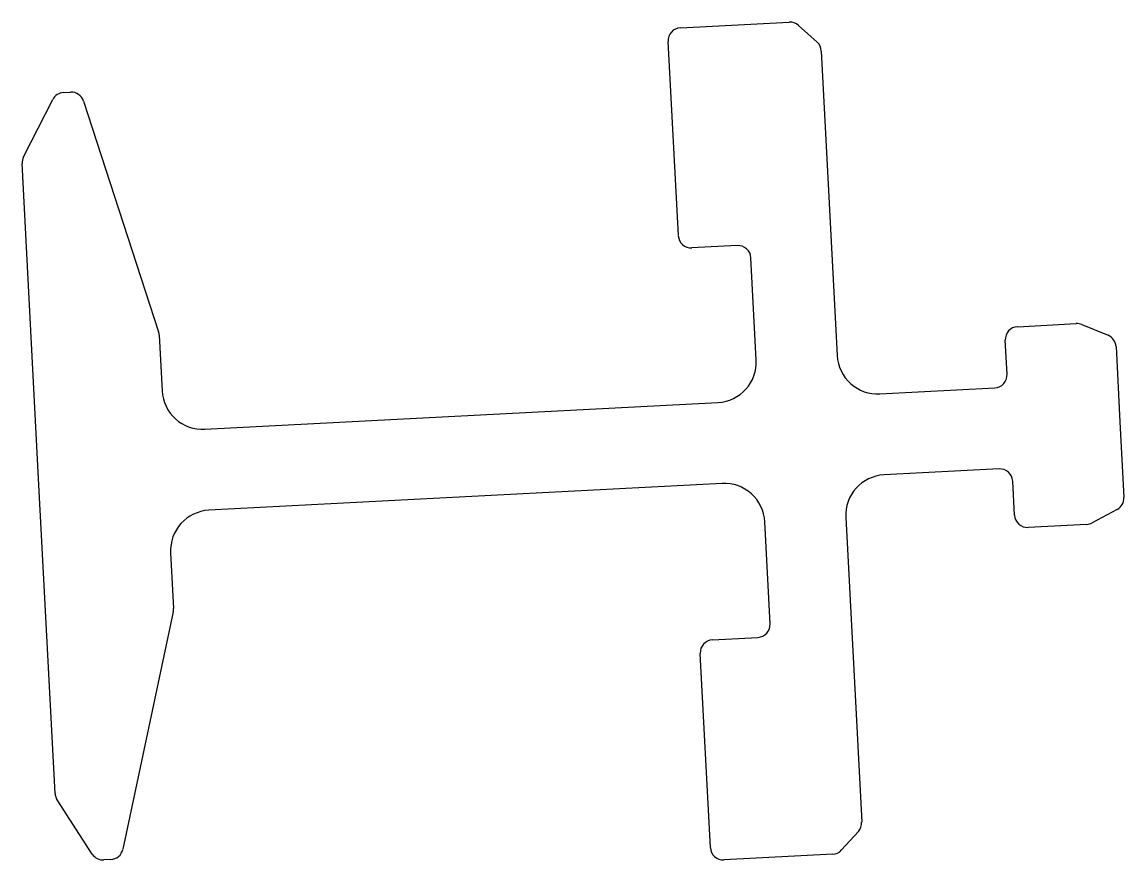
# Model space of a CAD drawing. Extents: x -21 to 22.1, y 3.6 to 36.4.
import ezdxf

# ---------------------------------------------------------------- set-up
doc = ezdxf.new("R2010")
doc.units = 0
doc.layers.get('0').update_dxf_attribs({"linetype": 'CONTINUOUS'})

msp = doc.modelspace()

# ---------------------------------------------------------------- linework, layer by layer
for p, q in [((4.743, 36.194), (8.999, 36.417)), ((9.366, 36.287), (10.092, 35.633)), ((4.661, 28.051), (4.262, 35.66)), ((10.259, 35.282), (10.884, 23.353)), ((-19.413, 33.658), (-19.139, 33.672)), ((-20.985, 31.132), (-19.839, 33.381)), ((-18.629, 33.322), (-15.691, 24.279)), ((-20.394, 18.536), (-21.04, 30.874)), ((6.97, 27.663), (5.195, 27.57)), ((7.713, 23.187), (7.504, 27.182)), ((17.946, 24.486), (20.244, 24.606)), ((20.463, 24.569), (21.488, 24.15)), ((-15.667, 24.149), (-15.553, 21.969)), ((17.535, 22.62), (17.466, 23.952)), ((21.802, 23.706), (21.957, 20.754)), ((12.552, 21.851), (17.055, 22.087)), ((-13.885, 20.467), (6.211, 21.519)), ((21.957, 20.754), (22.112, 17.801)), ((17.221, 18.916), (12.718, 18.68)), ((-19.748, 6.198), (-20.394, 18.536)), ((6.377, 18.348), (-13.719, 17.296)), ((17.824, 17.103), (17.755, 18.435)), ((21.845, 17.327), (20.87, 16.803)), ((8.255, 12.851), (8.045, 16.846)), ((11.216, 17.012), (11.841, 5.083)), ((20.656, 16.743), (18.358, 16.623)), ((-15.221, 15.628), (-15.107, 13.448)), ((-15.117, 13.316), (-17.095, 4.016)), ((5.998, 12.224), (7.774, 12.317)), ((5.916, 4.081), (5.518, 11.69)), ((-18.292, 3.83), (-19.667, 5.948)), ((11.711, 4.716), (11.057, 3.99)), ((-17.565, 3.614), (-17.839, 3.6)), ((10.706, 3.823), (6.45, 3.6))]:
    msp.add_line(p, q)
for centre, radius, start, end in [((9.026, 35.91), 0.508, 47.9972, 92.9972), ((4.77, 35.687), 0.508, 92.9972, 182.9972), ((9.752, 35.256), 0.508, 2.9972, 47.9972), ((-19.112, 33.165), 0.508, 17.9972, 92.9972), ((-19.386, 33.15), 0.508, 92.9972, 152.9972), ((-20.532, 30.901), 0.508, 152.9972, 182.9972), ((5.168, 28.077), 0.508, 182.9972, 272.9972), ((6.997, 27.156), 0.508, 2.9972, 92.9972), ((20.271, 24.099), 0.508, 67.7465, 92.9972), ((-16.175, 24.122), 0.508, 2.9972, 17.9972), ((17.973, 23.979), 0.508, 92.9972, 182.9972), ((21.295, 23.68), 0.508, 2.9972, 67.7465), ((12.469, 23.436), 1.587, 182.9972, 272.9972), ((6.128, 23.104), 1.588, 272.9972, 2.9972), ((17.028, 22.594), 0.508, 272.9972, 2.9972), ((-13.968, 22.052), 1.587, 182.9972, 272.9972), ((12.801, 17.095), 1.588, 92.9972, 182.9972), ((17.247, 18.409), 0.508, 2.9972, 92.9972), ((6.46, 16.763), 1.587, 2.9972, 92.9972), ((21.604, 17.774), 0.508, 298.2479, 2.9972), ((-13.636, 15.711), 1.588, 92.9972, 182.9972), ((18.332, 17.13), 0.508, 182.9972, 272.9972), ((20.629, 17.25), 0.508, 272.9972, 298.2479), ((-15.614, 13.421), 0.508, 347.9972, 2.9972), ((7.747, 12.824), 0.508, 272.9972, 2.9972), ((6.025, 11.717), 0.508, 92.9972, 182.9972), ((-19.24, 6.224), 0.508, 182.9972, 212.9972), ((11.333, 5.056), 0.508, 317.9972, 2.9972), ((-17.591, 4.121), 0.508, 272.9972, 347.9972), ((6.423, 4.107), 0.508, 182.9972, 272.9972), ((10.679, 4.33), 0.508, 272.9972, 317.9972), ((-17.866, 4.107), 0.508, 212.9972, 272.9972)]:
    msp.add_arc(centre, radius, start, end)

doc.saveas('drawing.dxf')
